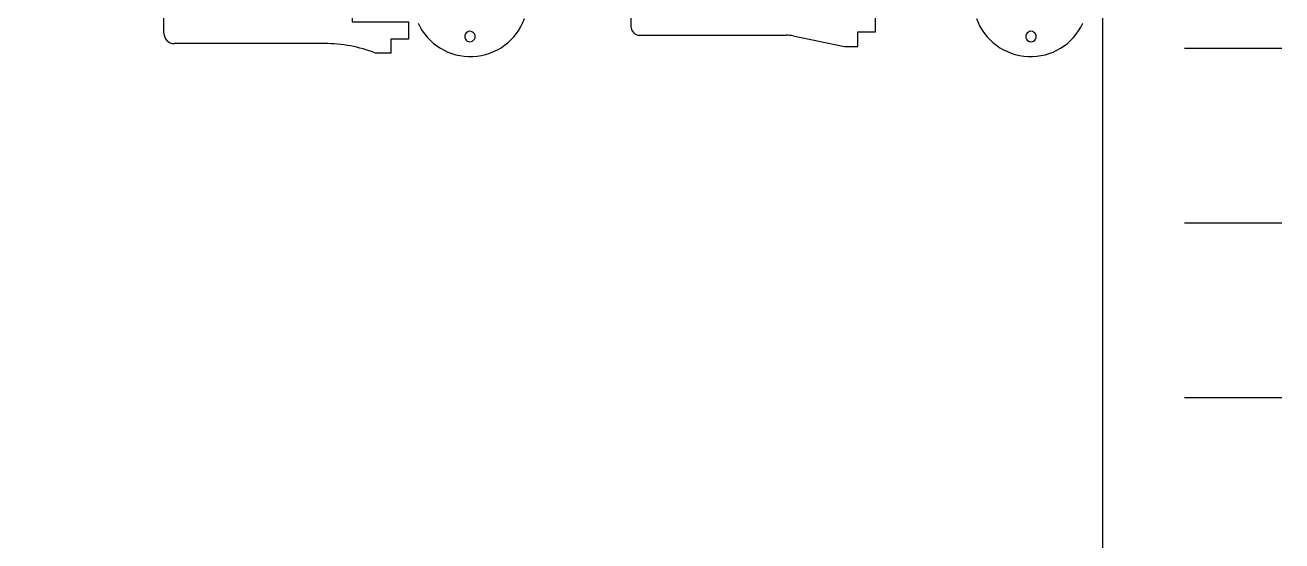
# Model space of a CAD drawing. Extents: x 699 to 13006, y 967 to 6587.
# Drawn here: x 3227 to 4246, y 3561 to 3979 of the extents above; entities that cross this region are included whole.
import ezdxf

# ---------------------------------------------------------------- set-up
doc = ezdxf.new("R2010")
doc.units = 0
doc.layers.add('Plantilla_LASERCUT_Illustrator_V2.0', color=7, linetype='CONTINUOUS')

msp = doc.modelspace()

# ---------------------------------------------------------------- linework, layer by layer
at = {"layer": 'Plantilla_LASERCUT_Illustrator_V2.0', "color": 7}
msp.add_lwpolyline([(699.319983, 2259.409869), (4100.894897, 2259.409869), (4100.894897, 4810.590805), (699.319983, 4810.590805)], close=True, dxfattribs=at)
at = {"layer": 'Plantilla_LASERCUT_Illustrator_V2.0', "color": 5}
for points in [[(3916.505473, 3973.935154), (3916.505473, 4016.426629)], [(3339.401449, 3972.822604), (3339.401449, 4003.982929)], [(3537.694459, 3996.192829), (3492.087064, 3996.192829), (3492.087064, 3982.029079), (3537.694459, 3982.029079), (3537.694459, 3967.865329), (3523.530672, 3967.865329), (3523.530672, 3956.534254), (3510.996387, 3956.534254)], [(3718.212522, 3988.099054), (3718.212522, 3978.184354)], [(3725.29436, 3971.102404), (3843.986907, 3971.102404)], [(3849.738192, 3970.512529), (3891.29393, 3961.896004)], [(3902.341685, 3973.935154), (3916.505473, 3973.935154)], [(3902.341685, 3961.896004), (3902.341685, 3973.935154)], [(3469.708257, 3964.324354), (3347.899707, 3964.324354)], [(3891.29393, 3961.896004), (3902.341685, 3961.896004)]]:
    msp.add_lwpolyline(points, dxfattribs=at)
for points in [[(3591.898257, 3970.015129)], [(4046.936495, 3970.015129)]]:
    msp.add_lwpolyline(points, close=True, dxfattribs=at)
at = {"layer": 'Plantilla_LASERCUT_Illustrator_V2.0', "color": 7}
for points in [[(4246.150294, 3960.197126), (4167.145296, 3960.197126)], [(4246.150294, 3818.46463), (4167.145296, 3818.46463)], [(4246.150294, 3676.732233), (4167.145296, 3676.732233)]]:
    msp.add_lwpolyline(points, dxfattribs=at)
at = {"layer": 'Plantilla_LASERCUT_Illustrator_V2.0', "color": 5}
for points in [[(3545.573287, 3980.804427), (3553.545109, 3963.62482), (3571.105381, 3952.963007), (3590.025283, 3953.81516)], [(3590.025283, 3953.81516), (3608.945185, 3954.667313), (3625.475884, 3966.864583), (3631.871022, 3984.691279)], [(3718.212522, 3978.184354), (3718.212507, 3976.306118), (3718.958619, 3974.504805), (3720.286721, 3973.176682)], [(3998.46542, 3984.691279), (4004.860552, 3966.864583), (4021.391243, 3954.667308), (4040.311142, 3953.815146)], [(4040.311142, 3953.815146), (4059.231041, 3952.962985), (4076.791316, 3963.624786), (4084.763149, 3980.804386)], [(3339.401449, 3972.822604), (3339.401461, 3968.129152), (3343.206255, 3964.324361), (3347.899707, 3964.324354)], [(3585.524553, 3973.694988), (3584.209865, 3972.935953), (3583.399985, 3971.533199), (3583.399985, 3970.015129)], [(3583.399985, 3970.015129), (3583.399985, 3968.497058), (3584.209865, 3967.094304), (3585.524553, 3966.335269)], [(3589.773689, 3973.694988), (3588.459002, 3974.454024), (3586.83924, 3974.454024), (3585.524553, 3973.694988)], [(3585.524553, 3966.335269), (3586.83924, 3965.576234), (3588.459002, 3965.576234), (3589.773689, 3966.335269)], [(3591.898257, 3970.015129), (3591.898257, 3971.533199), (3591.088376, 3972.935953), (3589.773689, 3973.694988)], [(3589.773689, 3966.335269), (3591.088376, 3967.094304), (3591.898257, 3968.497058), (3591.898257, 3970.015129)], [(3720.286721, 3973.176682), (3721.614823, 3971.848558), (3723.416125, 3971.102418), (3725.29436, 3971.102404)], [(3849.738192, 3970.512529), (3847.846232, 3970.904784), (3845.919103, 3971.102438), (3843.986907, 3971.102404)], [(4040.56095, 3973.700211), (4039.245338, 3972.939784), (4038.43594, 3971.534693), (4038.43817, 3970.015129)], [(4038.43817, 3970.015129), (4038.43594, 3968.495564), (4039.245338, 3967.090473), (4040.56095, 3966.330046)], [(4044.813716, 3973.700211), (4043.498105, 3974.460638), (4041.876561, 3974.460638), (4040.56095, 3973.700211)], [(4040.56095, 3966.330046), (4041.876561, 3965.569619), (4043.498105, 3965.569619), (4044.813716, 3966.330046)], [(4046.936495, 3970.015129), (4046.938725, 3971.534693), (4046.129327, 3972.939784), (4044.813716, 3973.700211)], [(4044.813716, 3966.330046), (4046.129327, 3967.090473), (4046.938725, 3968.495564), (4046.936495, 3970.015129)], [(3510.996387, 3956.534254), (3497.839679, 3961.682237), (3483.836267, 3964.324351), (3469.708257, 3964.324354)]]:
    msp.add_open_spline(points, degree=3, dxfattribs=at)

doc.saveas('drawing.dxf')
